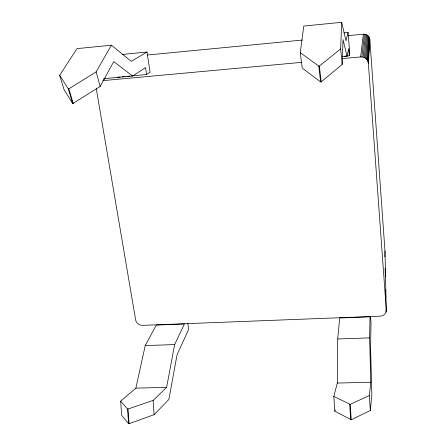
<?xml version="1.0" encoding="UTF-8"?>
<svg xmlns="http://www.w3.org/2000/svg" width="446" height="446" viewBox="0 0 446 446"><rect width="100%" height="100%" fill="white"/><g stroke="black" fill="none" stroke-linecap="round" stroke-linejoin="round"><path stroke-width="0.67" d="M337.321 383.064L337.711 338.977L339.69 317.987L370.007 316.816L369.611 337.884L370.788 382.222L369.338 395.569L370.331 410.465L351.242 419.781L334.823 411.156L333.82 396.366L337.321 383.064L370.788 382.222M348.109 35.635L363.367 34.158C366.562 33.779 369.689 36.377 369.851 39.605L384.993 250.998L384.87 256.913M96.291 88.721L135.645 319.988C136.214 323.166 139.375 325.48 142.547 325.357L380.143 316.169C383.393 316.147 386.587 313.387 386.308 309.992L368.368 63.399C368.162 59.558 364.421 56.491 360.624 56.926L342.606 58.582M343.972 32.876L348.092 32.474L345.979 40.803L341.692 22.3L303.759 26.074L300.269 52.695L302.237 68.087L320.607 81.919L321.192 81.869L342.182 64.458L343.035 39.633L347.06 56.213L342.227 56.659M342.182 64.458L340.649 48.898L341.692 22.3M368.368 63.399L369.851 39.605M368.167 62.172L369.689 38.568M367.755 61.002L369.344 37.581M367.142 59.926L368.825 36.672M366.344 58.972L368.162 35.87M365.385 58.17L367.359 35.195M364.304 57.551L366.45 34.677M370.331 410.465L371.858 394.861L370.598 348.527L371.016 322.536L370.52 316.303M363.122 57.133L365.464 34.325M361.884 56.921L364.421 34.147M360.624 56.926L363.367 34.158M120.665 401.16L127.55 409.015L128.024 409.004L153.112 400.43L166.609 387.368L174.642 344.574L184.399 323.986L156.329 325.067L145.229 345.583L135.874 388.143L120.665 401.16L121.674 415.304L128.604 423.7L129.078 423.694L154.126 414.668L168.878 399.454L177.062 354.743L188.669 329.36L187.772 323.378M344.474 56.218L349.318 55.767L349.759 53.598L348.092 32.474M347.06 56.213L348.744 48.497L349.318 55.767M334.823 411.156L335.152 409.807M146.6 74.504L150.051 72.146L147.029 52.031L131.224 61.331L111.394 45.208L76.963 48.636L59.692 75.313L64.079 89.707L72.737 103.628L100.16 86.429L113.708 61.626L132.601 76.026L145.552 67.586L146.6 74.504L132.033 75.853M59.692 75.313L68.288 88.849L68.818 88.804L96.124 71.89L111.394 45.208M300.269 52.695L318.778 66.086L319.364 66.03L340.649 48.898M103.868 79.349L105.646 78.29M103.963 78.847L105.156 78.139M333.82 396.366L350.205 404.394L369.338 395.569M122.254 54.44L147.029 52.031M147.671 54.997L302.332 40.056M117.471 77.197L120.242 76.941M122.327 76.751L125.097 76.495M127.182 76.299L129.953 76.043M103.834 78.686L132.601 76.026M102.881 80.637L301.73 62.345M145.229 345.583L174.642 344.574M337.711 338.977L369.611 337.884M135.874 388.143L166.609 387.368M68.818 88.804L73.261 103.584M68.288 88.849L72.737 103.628M96.124 71.89L100.16 86.429M319.364 66.03L321.192 81.869M318.778 66.086L320.607 81.919M153.112 400.43L154.126 414.668M128.024 409.004L129.078 423.694M127.55 409.015L128.604 423.7M350.205 404.394L351.242 419.781M349.686 404.399L350.723 419.792M384.993 250.998L386.281 311.029M385.121 268.626L385.299 276.894M385.567 289.298L385.745 297.566M386.013 309.97L386.052 312.038"/></g></svg>
